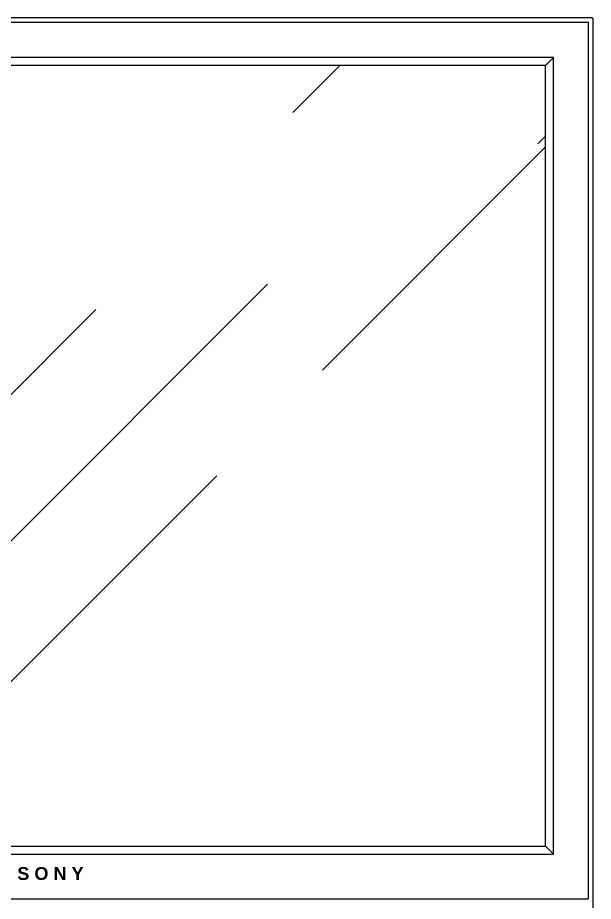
# Model space of a CAD drawing. Header units: inches. Extents: x 11.8 to 54.3, y 10.8 to 35.6.
# Drawn here: x 46.165 to 46.743, y 31.947 to 32.834 of the extents above; entities that cross this region are included whole.
import ezdxf
from ezdxf.enums import TextEntityAlignment as Align

# ---------------------------------------------------------------- set-up
doc = ezdxf.new("R2010")
doc.units = ezdxf.units.IN
doc.header["$MEASUREMENT"] = 0
doc.layers.add('02', color=2, linetype='Continuous')
doc.layers.add('8', color=8, linetype='Continuous')
doc.styles.add('HT2', font='swisseb.ttf')

msp = doc.modelspace()

# ---------------------------------------------------------------- hatches: boundary and pattern name
at = {"layer": '8'}
h = msp.add_hatch(dxfattribs=at)
h.set_pattern_fill('AR-RROOF', color=256, scale=0.2, angle=45, style=0)
h.set_pattern_definition([(45, (50.62977, 36.49777), (0.1697056, 0.4525483), [3, -0.4, 1, -0.2]), (45, (50.74715, 36.75657), (-0.329512, 0.046669), [0.6, -0.066, 1.2, -0.15]), (45, (50.58028, 36.68869), (0.6406387, 0.8301434), [1.6, -0.28, 0.8, -0.2])])
h.paths.add_polyline_path([(46.01363, 32.78634), (45.88352, 32.78634), (45.70006, 32.60287), (45.70006, 32.47277)])
h.paths.add_polyline_path([(46.64154, 32.78634), (46.43831, 32.78634), (45.70006, 32.04809), (45.70006, 32.00234), (45.85754, 32.00234)])
h.paths.add_polyline_path([(46.69506, 32.65884), (46.69506, 32.71541), (46.68717, 32.70752), (45.98199, 32.00234), (46.03856, 32.00234)])
h.paths.add_polyline_path([(46.69506, 32.08184), (46.69506, 32.1518), (46.54559, 32.00234), (46.61556, 32.00234)])

# ---------------------------------------------------------------- linework, layer by layer
at = {"layer": '02'}
for p, q in [((46.74106, 32.83434), (45.65406, 32.83434)), ((46.74306, 31.49834), (46.74306, 32.83234)), ((46.69506, 32.78634), (46.70306, 32.79434)), ((46.69506, 32.78634), (45.70006, 32.78634)), ((46.69506, 32.00234), (46.69506, 32.78634)), ((46.68717, 32.70752), (46.69506, 32.71541)), ((45.70006, 32.00234), (46.69506, 32.00234)), ((46.69506, 32.00234), (46.70306, 31.99434))]:
    msp.add_line(p, q, dxfattribs=at)
for points in [[(45.65706, 31.94934), (46.73806, 31.94934), (46.73806, 32.82934), (45.65706, 32.82934)], [(45.69206, 31.99434), (46.70306, 31.99434), (46.70306, 32.79434), (45.69206, 32.79434)]]:
    msp.add_lwpolyline(points, close=True, dxfattribs=at)
msp.add_arc((46.74106, 32.83234), 0.002, 0, 90, dxfattribs=at)

# ---------------------------------------------------------------- texts
at = {"layer": '02', "style": 'HT2'}
msp.add_text('S O N Y', height=0.013, dxfattribs=at).set_placement((46.19775, 31.96827), align=Align.CENTER)

doc.saveas('drawing.dxf')
